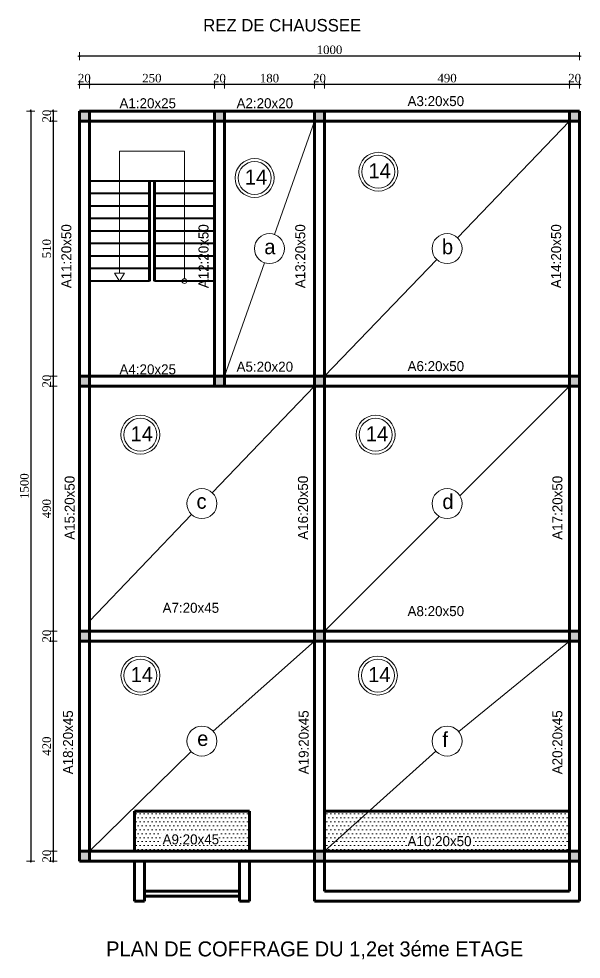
# Model space of a CAD drawing. Header units: millimetres. Extents: x -4146 to 23, y -2153 to 7365.
# Drawn here: x -1604 to -480, y -2153 to -273 of the extents above; entities that cross this region are included whole.
import ezdxf

# ---------------------------------------------------------------- set-up
doc = ezdxf.new("R2010")
doc.units = ezdxf.units.MM
for name, color, linetype, lineweight in [('Cotation', 242, 'Continuous', 20), ('Dalle', 11, 'Continuous', 20), ('ecriture', 122, 'Continuous', 40), ('escalier', 2, 'Continuous', 40), ('HA', 8, 'Continuous', 20), ('LIGNE', 255, 'Continuous', 20), ('MUR', 6, 'Continuous', 60)]:
    doc.layers.add(name, color=color, linetype=linetype, lineweight=lineweight)
doc.styles.add('cotation', font='times.ttf', dxfattribs={"height": 17})
doc.dimstyles.new('ech-100', dxfattribs={"dimtxt": 17, "dimasz": 0.02, "dimexe": 1.25, "dimexo": 0.625, "dimgap": 4, "dimtad": 1, "dimdec": 0, "dimtxsty": 'cotation', "dimblk": 'cotation', "dimcen": 2, "dimse1": 1, "dimse2": 1, "dimadec": 0, "dimazin": 0, "dimtfac": 1, "dimtdec": 0, "dimtix": 1, "dimtmove": 0, "dimatfit": 3, "dimldrblk": 'cotation', "dimfxl": 1.25, "dimtolj": 1, "dimarcsym": 0})
pattern_1 = [(0, (2504.263, 2010.81), (3.96875, 7.9375), [0, -7.9375])]

# ---------------------------------------------------------------- blocks, each defined once
blk = doc.blocks.new('cotation')
at = {"layer": 'Cotation'}
h = blk.add_hatch(color=256, dxfattribs=at)
h.paths.add_polyline_path([(57.15, 0), (62.15, 0, 0.41421356), (0, 62.15), (0, 57.15, -0.41421356)])
h.paths.add_polyline_path([(0, -57.15), (0, -62.15, 0.41421356), (62.15, 0), (57.15, 0, -0.41421356)])
h.paths.add_polyline_path([(0, -62.15), (0, -57.15, -0.41421356), (-57.15, 0), (-62.15, 0, 0.41421356)])
h.paths.add_polyline_path([(0, 57.15), (0, 62.15, 0.41421356), (-62.15, 0), (-57.15, 0, -0.41421356)])
for p, q in [((-152.4, 0), (152.4, 0)), ((0, 406.4), (0, -406.4))]:
    blk.add_line(p, q, dxfattribs=at)
for radius, start, end in [(62.15, 0, 180), (62.15, 180, 0), (57.15, 0, 180), (57.15, 180, 0)]:
    blk.add_arc((0, 0), radius, start, end, dxfattribs=at)
blk = doc.blocks.new('*D397')
at = {"layer": 'Defpoints', "color": 0}
for p in [(-502.8, -404), (-502.8, -457.2), (-482.8, -457.2)]:
    blk.add_point(p, dxfattribs=at)
at = {"layer": 'HA', "color": 0, "lineweight": -2}
for p, q in [((-502.8, -404), (-502.8, -404)), ((-482.8, -404), (-502.8, -404)), ((-482.7, -404), (-482.7, -404))]:
    blk.add_line(p, q, dxfattribs=at)
at = {"layer": 'HA', "color": 0, "lineweight": -2, "xscale": 0.02, "yscale": 0.02, "zscale": 0.02}
blk.add_blockref('cotation', (-502.8, -404), dxfattribs=at)
at = {"layer": 'HA', "color": 0, "lineweight": -2, "xscale": 0.02, "yscale": 0.02, "zscale": 0.02, "rotation": 180}
blk.add_blockref('cotation', (-482.8, -404), dxfattribs=at)
at = {"layer": 'HA', "color": 0, "insert": (-492.8, -391.4), "char_height": 17, "attachment_point": 5, "style": 'cotation'}
blk.add_mtext('\\A1;20', dxfattribs=at)
blk = doc.blocks.new('*D398')
at = {"layer": 'Defpoints', "color": 0}
for p in [(-992.8, -404), (-992.8, -457.2), (-502.8, -457.2)]:
    blk.add_point(p, dxfattribs=at)
at = {"layer": 'HA', "color": 0, "lineweight": -2}
blk.add_line((-502.8, -404), (-992.7, -404), dxfattribs=at)
at = {"layer": 'HA', "color": 0, "lineweight": -2, "xscale": 0.02, "yscale": 0.02, "zscale": 0.02, "rotation": 180}
blk.add_blockref('cotation', (-992.8, -404), dxfattribs=at)
at = {"layer": 'HA', "color": 0, "lineweight": -2, "xscale": 0.02, "yscale": 0.02, "zscale": 0.02}
blk.add_blockref('cotation', (-502.8, -404), dxfattribs=at)
at = {"layer": 'HA', "color": 0, "insert": (-747.8, -391.3), "char_height": 17, "attachment_point": 5, "style": 'cotation'}
blk.add_mtext('\\A1;490', dxfattribs=at)
blk = doc.blocks.new('*D399')
at = {"layer": 'Defpoints', "color": 0}
for p in [(-1012.8, -404), (-1012.8, -457.2), (-992.8, -457.2)]:
    blk.add_point(p, dxfattribs=at)
at = {"layer": 'HA', "color": 0, "lineweight": -2}
for p, q in [((-1012.8, -404), (-1012.8, -404)), ((-992.8, -404), (-1012.8, -404)), ((-992.7, -404), (-992.7, -404))]:
    blk.add_line(p, q, dxfattribs=at)
at = {"layer": 'HA', "color": 0, "lineweight": -2, "xscale": 0.02, "yscale": 0.02, "zscale": 0.02}
blk.add_blockref('cotation', (-1012.8, -404), dxfattribs=at)
at = {"layer": 'HA', "color": 0, "lineweight": -2, "xscale": 0.02, "yscale": 0.02, "zscale": 0.02, "rotation": 180}
blk.add_blockref('cotation', (-992.8, -404), dxfattribs=at)
at = {"layer": 'HA', "color": 0, "insert": (-1002.8, -391.4), "char_height": 17, "attachment_point": 5, "style": 'cotation'}
blk.add_mtext('\\A1;20', dxfattribs=at)
blk = doc.blocks.new('*D400')
at = {"layer": 'Defpoints', "color": 0}
for p in [(-1192.8, -404), (-1192.8, -457.2), (-1012.8, -457.2)]:
    blk.add_point(p, dxfattribs=at)
at = {"layer": 'HA', "color": 0, "lineweight": -2}
blk.add_line((-1012.8, -404), (-1192.7, -404), dxfattribs=at)
at = {"layer": 'HA', "color": 0, "lineweight": -2, "xscale": 0.02, "yscale": 0.02, "zscale": 0.02, "rotation": 180}
blk.add_blockref('cotation', (-1192.8, -404), dxfattribs=at)
at = {"layer": 'HA', "color": 0, "lineweight": -2, "xscale": 0.02, "yscale": 0.02, "zscale": 0.02}
blk.add_blockref('cotation', (-1012.8, -404), dxfattribs=at)
at = {"layer": 'HA', "color": 0, "insert": (-1102.8, -391.4), "char_height": 17, "attachment_point": 5, "style": 'cotation'}
blk.add_mtext('\\A1;180', dxfattribs=at)
blk = doc.blocks.new('*D401')
at = {"layer": 'Defpoints', "color": 0}
for p in [(-1212.8, -404), (-1212.8, -457.2), (-1192.8, -457.2)]:
    blk.add_point(p, dxfattribs=at)
at = {"layer": 'HA', "color": 0, "lineweight": -2}
for p, q in [((-1212.8, -404), (-1212.8, -404)), ((-1192.8, -404), (-1212.8, -404)), ((-1192.7, -404), (-1192.7, -404))]:
    blk.add_line(p, q, dxfattribs=at)
at = {"layer": 'HA', "color": 0, "lineweight": -2, "xscale": 0.02, "yscale": 0.02, "zscale": 0.02}
blk.add_blockref('cotation', (-1212.8, -404), dxfattribs=at)
at = {"layer": 'HA', "color": 0, "lineweight": -2, "xscale": 0.02, "yscale": 0.02, "zscale": 0.02, "rotation": 180}
blk.add_blockref('cotation', (-1192.8, -404), dxfattribs=at)
at = {"layer": 'HA', "color": 0, "insert": (-1202.8, -391.4), "char_height": 17, "attachment_point": 5, "style": 'cotation'}
blk.add_mtext('\\A1;20', dxfattribs=at)
blk = doc.blocks.new('*D402')
at = {"layer": 'Defpoints', "color": 0}
for p in [(-1462.8, -404), (-1462.8, -457.2), (-1212.8, -457.2)]:
    blk.add_point(p, dxfattribs=at)
at = {"layer": 'HA', "color": 0, "lineweight": -2}
blk.add_line((-1212.8, -404), (-1462.7, -404), dxfattribs=at)
at = {"layer": 'HA', "color": 0, "lineweight": -2, "xscale": 0.02, "yscale": 0.02, "zscale": 0.02, "rotation": 180}
blk.add_blockref('cotation', (-1462.8, -404), dxfattribs=at)
at = {"layer": 'HA', "color": 0, "lineweight": -2, "xscale": 0.02, "yscale": 0.02, "zscale": 0.02}
blk.add_blockref('cotation', (-1212.8, -404), dxfattribs=at)
at = {"layer": 'HA', "color": 0, "insert": (-1337.8, -391.4), "char_height": 17, "attachment_point": 5, "style": 'cotation'}
blk.add_mtext('\\A1;250', dxfattribs=at)
blk = doc.blocks.new('*D403')
at = {"layer": 'Defpoints', "color": 0}
for p in [(-1482.8, -404), (-1482.8, -457.2), (-1462.8, -457.2)]:
    blk.add_point(p, dxfattribs=at)
at = {"layer": 'HA', "color": 0, "lineweight": -2}
for p, q in [((-1482.8, -404), (-1482.8, -404)), ((-1462.8, -404), (-1482.8, -404)), ((-1462.7, -404), (-1462.7, -404))]:
    blk.add_line(p, q, dxfattribs=at)
at = {"layer": 'HA', "color": 0, "lineweight": -2, "xscale": 0.02, "yscale": 0.02, "zscale": 0.02}
blk.add_blockref('cotation', (-1482.8, -404), dxfattribs=at)
at = {"layer": 'HA', "color": 0, "lineweight": -2, "xscale": 0.02, "yscale": 0.02, "zscale": 0.02, "rotation": 180}
blk.add_blockref('cotation', (-1462.8, -404), dxfattribs=at)
at = {"layer": 'HA', "color": 0, "insert": (-1472.8, -391.4), "char_height": 17, "attachment_point": 5, "style": 'cotation'}
blk.add_mtext('\\A1;20', dxfattribs=at)
blk = doc.blocks.new('*D388')
at = {"layer": 'Defpoints', "color": 0}
for p in [(-1482.8, -347.3), (-1482.8, -457.2), (-482.8, -457.2)]:
    blk.add_point(p, dxfattribs=at)
at = {"layer": 'HA', "color": 0, "lineweight": -2}
blk.add_line((-482.8, -347.3), (-1482.7, -347.3), dxfattribs=at)
at = {"layer": 'HA', "color": 0, "lineweight": -2, "xscale": 0.02, "yscale": 0.02, "zscale": 0.02, "rotation": 180}
blk.add_blockref('cotation', (-1482.8, -347.3), dxfattribs=at)
at = {"layer": 'HA', "color": 0, "lineweight": -2, "xscale": 0.02, "yscale": 0.02, "zscale": 0.02}
blk.add_blockref('cotation', (-482.8, -347.3), dxfattribs=at)
at = {"layer": 'HA', "color": 0, "insert": (-982.8, -334.7), "char_height": 17, "attachment_point": 5, "style": 'cotation'}
blk.add_mtext('\\A1;1000', dxfattribs=at)
blk = doc.blocks.new('*D389')
at = {"layer": 'Defpoints', "color": 0}
for p in [(-1482.8, -457.2), (-1535.3, -477.2), (-1482.8, -477.2)]:
    blk.add_point(p, dxfattribs=at)
at = {"layer": 'HA', "color": 0, "lineweight": -2}
for p, q in [((-1535.3, -457.2), (-1535.3, -457.2)), ((-1535.3, -457.2), (-1535.3, -477.2)), ((-1535.3, -477.2), (-1535.3, -477.3))]:
    blk.add_line(p, q, dxfattribs=at)
at = {"layer": 'HA', "color": 0, "lineweight": -2, "xscale": 0.02, "yscale": 0.02, "zscale": 0.02}
for p, rotation in [((-1535.3, -457.2), 270), ((-1535.3, -477.2), 90)]:
    blk.add_blockref('cotation', p, dxfattribs=dict(at, rotation=rotation))
at = {"layer": 'HA', "color": 0, "insert": (-1548, -467.2), "char_height": 17, "attachment_point": 5, "rotation": 90, "style": 'cotation'}
blk.add_mtext('\\A1;20', dxfattribs=at)
blk = doc.blocks.new('*D390')
at = {"layer": 'Defpoints', "color": 0}
for p in [(-1482.8, -477.2), (-1535.3, -987.2), (-1482.8, -987.2)]:
    blk.add_point(p, dxfattribs=at)
at = {"layer": 'HA', "color": 0, "lineweight": -2}
blk.add_line((-1535.3, -477.2), (-1535.3, -987.2), dxfattribs=at)
at = {"layer": 'HA', "color": 0, "lineweight": -2, "xscale": 0.02, "yscale": 0.02, "zscale": 0.02}
for p, rotation in [((-1535.3, -477.2), 90), ((-1535.3, -987.2), 270)]:
    blk.add_blockref('cotation', p, dxfattribs=dict(at, rotation=rotation))
at = {"layer": 'HA', "color": 0, "insert": (-1548, -732.2), "char_height": 17, "attachment_point": 5, "rotation": 90, "style": 'cotation'}
blk.add_mtext('\\A1;510', dxfattribs=at)
blk = doc.blocks.new('*D391')
at = {"layer": 'Defpoints', "color": 0}
for p in [(-1482.8, -987.2), (-1535.3, -1007.2), (-1482.8, -1007.2)]:
    blk.add_point(p, dxfattribs=at)
at = {"layer": 'HA', "color": 0, "lineweight": -2}
for p, q in [((-1535.3, -987.2), (-1535.3, -987.2)), ((-1535.3, -987.2), (-1535.3, -1007.2)), ((-1535.3, -1007.2), (-1535.3, -1007.3))]:
    blk.add_line(p, q, dxfattribs=at)
at = {"layer": 'HA', "color": 0, "lineweight": -2, "xscale": 0.02, "yscale": 0.02, "zscale": 0.02}
for p, rotation in [((-1535.3, -987.2), 270), ((-1535.3, -1007.2), 90)]:
    blk.add_blockref('cotation', p, dxfattribs=dict(at, rotation=rotation))
at = {"layer": 'HA', "color": 0, "insert": (-1548, -997.2), "char_height": 17, "attachment_point": 5, "rotation": 90, "style": 'cotation'}
blk.add_mtext('\\A1;20', dxfattribs=at)
blk = doc.blocks.new('*D392')
at = {"layer": 'Defpoints', "color": 0}
for p in [(-1482.8, -1007.2), (-1535.3, -1497.2), (-1482.8, -1497.2)]:
    blk.add_point(p, dxfattribs=at)
at = {"layer": 'HA', "color": 0, "lineweight": -2}
blk.add_line((-1535.3, -1007.2), (-1535.3, -1497.2), dxfattribs=at)
at = {"layer": 'HA', "color": 0, "lineweight": -2, "xscale": 0.02, "yscale": 0.02, "zscale": 0.02}
for p, rotation in [((-1535.3, -1007.2), 90), ((-1535.3, -1497.2), 270)]:
    blk.add_blockref('cotation', p, dxfattribs=dict(at, rotation=rotation))
at = {"layer": 'HA', "color": 0, "insert": (-1548, -1252.2), "char_height": 17, "attachment_point": 5, "rotation": 90, "style": 'cotation'}
blk.add_mtext('\\A1;490', dxfattribs=at)
blk = doc.blocks.new('*D393')
at = {"layer": 'Defpoints', "color": 0}
for p in [(-1482.8, -1497.2), (-1535.3, -1517.2), (-1482.8, -1517.2)]:
    blk.add_point(p, dxfattribs=at)
at = {"layer": 'HA', "color": 0, "lineweight": -2}
for p, q in [((-1535.3, -1497.2), (-1535.3, -1497.2)), ((-1535.3, -1497.2), (-1535.3, -1517.2)), ((-1535.3, -1517.2), (-1535.3, -1517.3))]:
    blk.add_line(p, q, dxfattribs=at)
at = {"layer": 'HA', "color": 0, "lineweight": -2, "xscale": 0.02, "yscale": 0.02, "zscale": 0.02}
for p, rotation in [((-1535.3, -1497.2), 270), ((-1535.3, -1517.2), 90)]:
    blk.add_blockref('cotation', p, dxfattribs=dict(at, rotation=rotation))
at = {"layer": 'HA', "color": 0, "insert": (-1548, -1507.2), "char_height": 17, "attachment_point": 5, "rotation": 90, "style": 'cotation'}
blk.add_mtext('\\A1;20', dxfattribs=at)
blk = doc.blocks.new('*D394')
at = {"layer": 'Defpoints', "color": 0}
for p in [(-1482.8, -1517.2), (-1535.3, -1937.2), (-1482.8, -1937.2)]:
    blk.add_point(p, dxfattribs=at)
at = {"layer": 'HA', "color": 0, "lineweight": -2}
blk.add_line((-1535.3, -1517.2), (-1535.3, -1937.2), dxfattribs=at)
at = {"layer": 'HA', "color": 0, "lineweight": -2, "xscale": 0.02, "yscale": 0.02, "zscale": 0.02}
for p, rotation in [((-1535.3, -1517.2), 90), ((-1535.3, -1937.2), 270)]:
    blk.add_blockref('cotation', p, dxfattribs=dict(at, rotation=rotation))
at = {"layer": 'HA', "color": 0, "insert": (-1548, -1727.2), "char_height": 17, "attachment_point": 5, "rotation": 90, "style": 'cotation'}
blk.add_mtext('\\A1;420', dxfattribs=at)
blk = doc.blocks.new('*D395')
at = {"layer": 'Defpoints', "color": 0}
for p in [(-1482.8, -1937.2), (-1535.3, -1957.2), (-1482.8, -1957.2)]:
    blk.add_point(p, dxfattribs=at)
at = {"layer": 'HA', "color": 0, "lineweight": -2}
for p, q in [((-1535.3, -1937.2), (-1535.3, -1937.2)), ((-1535.3, -1937.2), (-1535.3, -1957.2)), ((-1535.3, -1957.2), (-1535.3, -1957.3))]:
    blk.add_line(p, q, dxfattribs=at)
at = {"layer": 'HA', "color": 0, "lineweight": -2, "xscale": 0.02, "yscale": 0.02, "zscale": 0.02}
for p, rotation in [((-1535.3, -1937.2), 270), ((-1535.3, -1957.2), 90)]:
    blk.add_blockref('cotation', p, dxfattribs=dict(at, rotation=rotation))
at = {"layer": 'HA', "color": 0, "insert": (-1548, -1947.2), "char_height": 17, "attachment_point": 5, "rotation": 90, "style": 'cotation'}
blk.add_mtext('\\A1;20', dxfattribs=at)
blk = doc.blocks.new('*D396')
at = {"layer": 'Defpoints', "color": 0}
for p in [(-1482.8, -457.2), (-1580, -1957.2), (-1482.8, -1957.2)]:
    blk.add_point(p, dxfattribs=at)
at = {"layer": 'HA', "color": 0, "lineweight": -2}
blk.add_line((-1580, -457.2), (-1580, -1957.2), dxfattribs=at)
at = {"layer": 'HA', "color": 0, "lineweight": -2, "xscale": 0.02, "yscale": 0.02, "zscale": 0.02}
for p, rotation in [((-1580, -457.2), 90), ((-1580, -1957.2), 270)]:
    blk.add_blockref('cotation', p, dxfattribs=dict(at, rotation=rotation))
at = {"layer": 'HA', "color": 0, "insert": (-1592.6, -1207.2), "char_height": 17, "attachment_point": 5, "rotation": 90, "style": 'cotation'}
blk.add_mtext('\\A1;1500', dxfattribs=at)

msp = doc.modelspace()

# ---------------------------------------------------------------- hatches: boundary and pattern name
at = {"layer": 'HA'}
h = msp.add_hatch(color=256, dxfattribs=at)
h.paths.add_polyline_path([(-1462.762, -457.22), (-1482.762, -457.22), (-1482.762, -477.22), (-1462.762, -477.22)])
h.paths.add_polyline_path([(-992.762, -457.22), (-1012.762, -457.22), (-1012.762, -477.22), (-992.762, -477.22)])
h.paths.add_polyline_path([(-482.762, -457.22), (-502.762, -457.22), (-502.762, -477.22), (-482.762, -477.22)])
h.paths.add_polyline_path([(-482.762, -987.22), (-502.762, -987.22), (-502.762, -1007.22), (-482.762, -1007.22)])
h.paths.add_polyline_path([(-992.762, -987.22), (-1012.762, -987.22), (-1012.762, -1007.22), (-992.762, -1007.22)])
h.paths.add_polyline_path([(-1462.762, -987.22), (-1482.762, -987.22), (-1482.762, -1007.22), (-1462.762, -1007.22)])
h = msp.add_hatch(color=256, dxfattribs=at)
h.paths.add_polyline_path([(-1192.762, -457.22), (-1212.762, -457.22), (-1212.762, -477.22), (-1192.762, -477.22)])
h.paths.add_polyline_path([(-1212.762, -987.22), (-1212.762, -1007.22), (-1192.762, -1007.22), (-1192.762, -987.22)])
h = msp.add_hatch(color=256, dxfattribs=at)
h.paths.add_polyline_path([(-992.762, -1497.22), (-1012.762, -1497.22), (-1012.762, -1517.22), (-992.762, -1517.22)])
h.paths.add_polyline_path([(-1462.762, -1517.22), (-1462.762, -1497.22), (-1482.762, -1497.22), (-1482.762, -1517.22)])
h.paths.add_polyline_path([(-482.762, -1497.22), (-502.762, -1497.22), (-502.762, -1517.22), (-482.762, -1517.22)])
h.paths.add_polyline_path([(-502.762, -1937.22), (-502.762, -1957.22), (-482.762, -1957.22), (-482.762, -1937.22)])
h.paths.add_polyline_path([(-1012.762, -1957.22), (-992.762, -1957.22), (-992.762, -1937.22), (-1012.762, -1937.22)])
h.paths.add_polyline_path([(-1482.762, -1937.22), (-1482.762, -1957.22), (-1462.762, -1957.22), (-1462.762, -1937.22)])
h = msp.add_hatch(dxfattribs=at)
h.set_pattern_fill('DOTS', color=256, scale=5, style=0)
h.set_pattern_definition(pattern_1)
h.paths.add_polyline_path([(-1142.762, -1857.22), (-1372.762, -1857.22), (-1372.762, -1937.22), (-1142.762, -1937.22)])
h.paths.add_polyline_path([(-1321.442, -1928.621), (-1174.775, -1928.621), (-1174.775, -1898.621), (-1321.442, -1898.621)], flags=24)
h = msp.add_hatch(dxfattribs=at)
h.set_pattern_fill('DOTS', color=256, scale=5, style=0)
h.set_pattern_definition(pattern_1)
h.paths.add_polyline_path([(-502.762, -1857.22), (-903.671, -1857.22), (-992.762, -1937.22), (-502.762, -1937.22)])
h.paths.add_polyline_path([(-903.671, -1857.22), (-992.762, -1857.22), (-992.762, -1937.22)])
h.paths.add_polyline_path([(-831.772, -1932.204), (-678.439, -1932.204), (-678.439, -1902.204), (-831.772, -1902.204)], flags=24)

# ---------------------------------------------------------------- linework, layer by layer
at = {"layer": 'Cotation'}
for centre, radius in [((-885.261, -578.464), 38.918), ((-1132.512, -590.969), 38.918), ((-1132.512, -590.969), 32.918), ((-885.261, -578.464), 32.918), ((-1360.793, -1104.428), 38.918), ((-1360.793, -1104.428), 32.918), ((-890.627, -1104.428), 38.918), ((-890.627, -1104.428), 32.918), ((-1360.745, -1586.079), 38.918), ((-1360.745, -1586.079), 32.918), ((-886.059, -1586.079), 38.918), ((-886.059, -1586.079), 32.918)]:
    msp.add_circle(centre, radius, dxfattribs=at)
at = {"layer": 'Dalle'}
for p, q in [((-1012.762, -477.22), (-1092.778, -703.931)), ((-502.762, -477.22), (-726.978, -710.587)), ((-1112.747, -760.51), (-1192.762, -987.22)), ((-768.547, -753.854), (-992.762, -987.22)), ((-1012.762, -1007.22), (-1217.015, -1220.551)), ((-502.762, -1007.22), (-722.147, -1226.605)), ((-1258.509, -1263.89), (-1462.762, -1477.22)), ((-763.378, -1267.836), (-992.762, -1497.22)), ((-1012.762, -1517.22), (-1215.34, -1697.29)), ((-502.762, -1517.22), (-724.522, -1698.249)), ((-1259.213, -1738.194), (-1462.762, -1937.22)), ((-770.084, -1737.264), (-992.762, -1937.22))]:
    msp.add_line(p, q, dxfattribs=at)
for centre in [(-1102.762, -732.22), (-747.762, -732.22), (-1237.762, -1242.22), (-747.762, -1242.22), (-1237.762, -1717.22), (-747.762, -1717.22)]:
    msp.add_circle(centre, 30, dxfattribs=at)
at = {"layer": 'escalier'}
for p, q in [((-1212.762, -597.22), (-1462.762, -597.22)), ((-1342.762, -622.22), (-1462.762, -622.22)), ((-1212.762, -622.22), (-1332.762, -622.22)), ((-1342.762, -647.22), (-1462.762, -647.22)), ((-1212.762, -647.22), (-1332.762, -647.22)), ((-1342.762, -672.22), (-1462.762, -672.22)), ((-1212.762, -672.22), (-1332.762, -672.22)), ((-1342.762, -697.22), (-1462.762, -697.22)), ((-1212.762, -697.22), (-1332.762, -697.22)), ((-1342.762, -722.22), (-1462.762, -722.22)), ((-1212.762, -722.22), (-1332.762, -722.22)), ((-1342.762, -747.22), (-1462.762, -747.22)), ((-1212.762, -747.22), (-1332.762, -747.22)), ((-1342.762, -772.22), (-1462.762, -772.22)), ((-1212.762, -772.22), (-1332.762, -772.22)), ((-1342.762, -797.22), (-1462.762, -797.22)), ((-1212.762, -797.22), (-1332.762, -797.22))]:
    msp.add_line(p, q, dxfattribs=at)
at = {"layer": 'LIGNE'}
for p, q in [((-1402.762, -781.547), (-1402.762, -537.22)), ((-1272.762, -537.22), (-1402.762, -537.22)), ((-1272.762, -792.45), (-1272.762, -537.22)), ((-1272.762, -597.22), (-1272.762, -537.22)), ((-1402.762, -797.22), (-1412.834, -781.547)), ((-1412.834, -781.547), (-1392.691, -781.547)), ((-1402.762, -797.22), (-1392.691, -781.547))]:
    msp.add_line(p, q, dxfattribs=at)
msp.add_circle((-1272.762, -797.22), 4.77, dxfattribs=at)
at = {"layer": 'MUR'}
for p, q in [((-482.762, -457.22), (-1482.762, -457.22)), ((-1482.762, -457.22), (-1482.762, -1957.22)), ((-1482.762, -457.22), (-1482.762, -1957.22)), ((-1462.762, -457.22), (-1462.762, -1957.22)), ((-1212.762, -457.22), (-1212.762, -1007.22)), ((-1192.762, -457.22), (-1192.762, -1007.22)), ((-1012.762, -457.22), (-1012.762, -2037.22)), ((-992.762, -457.22), (-992.762, -2017.22)), ((-502.762, -457.22), (-502.762, -2017.22)), ((-482.762, -457.22), (-482.762, -2037.22)), ((-482.762, -477.22), (-1482.762, -477.22)), ((-1342.762, -597.22), (-1342.762, -797.22)), ((-1332.762, -597.22), (-1332.762, -797.22)), ((-482.762, -987.22), (-1482.762, -987.22)), ((-482.762, -1007.22), (-1482.762, -1007.22)), ((-482.762, -1497.22), (-1482.762, -1497.22)), ((-1462.762, -1497.22), (-1482.762, -1497.22)), ((-482.762, -1517.22), (-1482.762, -1517.22)), ((-1372.762, -1857.22), (-1372.762, -1937.22)), ((-1372.762, -1857.22), (-1142.762, -1857.22)), ((-1142.762, -1857.22), (-1142.762, -1937.22)), ((-502.762, -1857.22), (-992.762, -1857.22)), ((-482.762, -1937.22), (-1482.762, -1937.22)), ((-482.762, -1957.22), (-1482.762, -1957.22)), ((-1372.762, -1957.22), (-1372.762, -2037.22)), ((-1372.762, -1957.22), (-1372.762, -2037.22)), ((-1352.762, -1957.22), (-1352.762, -2037.22)), ((-1162.762, -1957.22), (-1162.762, -2037.22)), ((-1142.762, -1957.22), (-1142.762, -2037.22)), ((-1162.762, -2017.22), (-1352.762, -2017.22)), ((-1162.762, -2027.22), (-1352.762, -2027.22)), ((-502.762, -2017.22), (-992.762, -2017.22)), ((-1352.762, -2037.22), (-1372.762, -2037.22)), ((-1162.762, -2037.22), (-1142.762, -2037.22)), ((-482.762, -2037.22), (-1012.762, -2037.22))]:
    msp.add_line(p, q, dxfattribs=at)

# ---------------------------------------------------------------- texts
at = {"layer": 'ecriture'}
for s, p in [('A11:20x50', (-1498.865, -811.353)), ('A12:20x50', (-1224.649, -811.353)), ('A13:20x50', (-1031.287, -811.353)), ('A14:20x50', (-519.786, -811.353)), ('A15:20x50', (-1492.228, -1314.435)), ('A16:20x50', (-1025.794, -1314.435)), ('A17:20x50', (-517.267, -1314.435)), ('A18:20x45', (-1495.549, -1783.477)), ('A19:20x45', (-1024.407, -1783.477)), ('A20:20x45', (-517.391, -1783.477))]:
    msp.add_text(s, height=20, rotation=90, dxfattribs=at).set_placement(p)
msp.add_text('PLAN DE COFFRAGE DU 1,2et 3éme ETAGE', height=30, dxfattribs=at).set_placement((-1429.294, -2147.712))
at = {"layer": 'ecriture', "attachment_point": 1}
for s, width, gutter_width, insert, char_height in [('REZ DE CHAUSSEE', 481.96947, 12.5, (-1235.246, -273.006), 25), ('A1:20x25', 2.8559, 12.5, (-1402.626, -431.477), 20), ('A2:20x20', 2.8559, 12.5, (-1168.574, -431.477), 20), ('A3:20x50', 2.8559, 12.5, (-826.772, -427.204), 20), ('14', 1.50304, 100, (-904.753, -561.611), 30), ('14', 1.50304, 100, (-1152.004, -574.116), 30), ('b', 2.24365, 100, (-757.979, -713.464), 30), ('a', 2.24365, 100, (-1113.104, -713.464), 30), ('A5:20x20', 2.8559, 12.5, (-1168.574, -958.339), 20), ('A6:20x50', 2.8559, 12.5, (-826.772, -957.204), 20), ('A4:20x25', 2.8559, 12.5, (-1402.626, -963.662), 20), ('14', 1.50304, 100, (-1380.286, -1087.575), 30), ('14', 1.50304, 100, (-910.119, -1087.575), 30), ('d', 2.24365, 100, (-757.14, -1223.014), 30), ('c', 2.24365, 100, (-1248.573, -1222.414), 30), ('A7:20x45', 2.8559, 12.5, (-1316.442, -1440.574), 20), ('A8:20x50', 2.8559, 12.5, (-826.772, -1447.204), 20), ('14', 1.50304, 100, (-1380.238, -1569.226), 30), ('14', 1.50304, 100, (-905.551, -1569.226), 30), ('e', 2.24365, 100, (-1247.21, -1696.898), 30), ('f', 2.24365, 100, (-757.167, -1698.999), 30), ('A9:20x45', 2.8559, 12.5, (-1316.442, -1903.621), 20), ('A10:20x50', 2.8559, 12.5, (-826.772, -1907.204), 20)]:
    msp.add_mtext_dynamic_manual_height_columns(s, width=width, gutter_width=gutter_width, heights=[0], dxfattribs=dict(at, insert=insert, char_height=char_height))

# ---------------------------------------------------------------- dimensions: what is measured, and where the dimension line sits
at = {"layer": 'HA'}
for base, p2, picture, middle in [((-1482.762, -347.344), (-1482.762, -457.22), '*D388', (-982.762, -334.697)), ((-502.762, -404.019), (-502.762, -457.22), '*D397', (-492.762, -391.372))]:
    dim = msp.add_linear_dim(base=base, p1=(-482.762, -457.22), p2=p2, dimstyle='ech-100', dxfattribs=at)
    dim.commit()
    dim.dimension.update_dxf_attribs({"geometry": picture, "text_midpoint": middle})
for base, p1, p2, picture, middle in [((-1482.762, -404.019), (-1462.762, -457.22), (-1482.762, -457.22), '*D403', (-1472.762, -391.372)), ((-1462.762, -404.019), (-1212.762, -457.22), (-1462.762, -457.22), '*D402', (-1337.762, -391.372)), ((-1212.762, -404.019), (-1192.762, -457.22), (-1212.762, -457.22), '*D401', (-1202.762, -391.372)), ((-1192.762, -404.019), (-1012.762, -457.22), (-1192.762, -457.22), '*D400', (-1102.762, -391.372)), ((-1012.762, -404.019), (-992.762, -457.22), (-1012.762, -457.22), '*D399', (-1002.762, -391.372)), ((-992.762, -404.019), (-502.762, -457.22), (-992.762, -457.22), '*D398', (-747.762, -391.347))]:
    dim = msp.add_linear_dim(base=base, p1=p1, p2=p2, dimstyle='ech-100', override={"dimtmove": 1}, dxfattribs=at)
    dim.commit()
    dim.dimension.update_dxf_attribs({"geometry": picture, "text_midpoint": middle})
for base, p2, picture, middle in [((-1579.994, -1957.22), (-1482.762, -1957.22), '*D396', (-1592.641, -1207.22)), ((-1535.333, -477.22), (-1482.762, -477.22), '*D389', (-1547.98, -467.22))]:
    dim = msp.add_linear_dim(base=base, p1=(-1482.762, -457.22), p2=p2, angle=90, dimstyle='ech-100', dxfattribs=at)
    dim.commit()
    dim.dimension.update_dxf_attribs({"geometry": picture, "text_midpoint": middle})
for base, p1, p2, picture, middle in [((-1535.333, -987.22), (-1482.762, -477.22), (-1482.762, -987.22), '*D390', (-1547.98, -732.22)), ((-1535.333, -1007.22), (-1482.762, -987.22), (-1482.762, -1007.22), '*D391', (-1547.98, -997.22)), ((-1535.333, -1497.22), (-1482.762, -1007.22), (-1482.762, -1497.22), '*D392', (-1548.005, -1252.22)), ((-1535.333, -1517.22), (-1482.762, -1497.22), (-1482.762, -1517.22), '*D393', (-1547.98, -1507.22)), ((-1535.333, -1937.22), (-1482.762, -1517.22), (-1482.762, -1937.22), '*D394', (-1547.98, -1727.22)), ((-1535.333, -1957.22), (-1482.762, -1937.22), (-1482.762, -1957.22), '*D395', (-1547.98, -1947.22))]:
    dim = msp.add_linear_dim(base=base, p1=p1, p2=p2, angle=90, dimstyle='ech-100', override={"dimtmove": 1}, dxfattribs=at)
    dim.commit()
    dim.dimension.update_dxf_attribs({"geometry": picture, "text_midpoint": middle})

doc.saveas('drawing.dxf')
